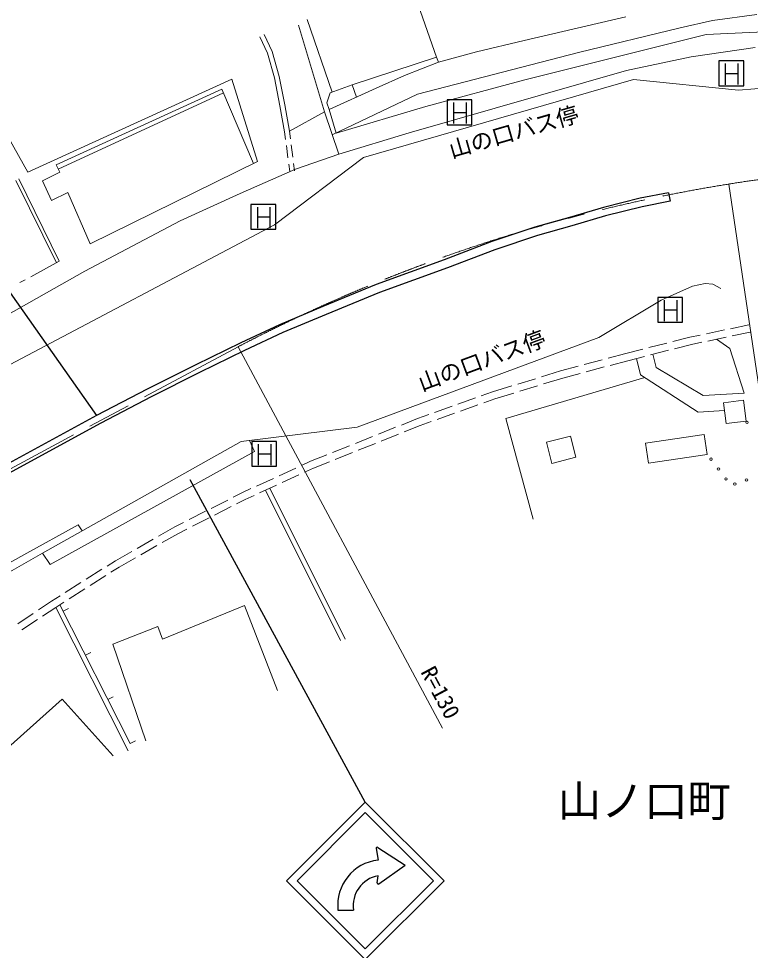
# Model space of a CAD drawing. Units: millimetres, scale not verified. Extents: x 40000 to 680000, y 20000 to 380000.
# Drawn here: x 295635 to 354786, y 236924 to 312271 of the extents above; entities that cross this region are included whole.
import ezdxf
from ezdxf.enums import TextEntityAlignment as Align

# ---------------------------------------------------------------- set-up
doc = ezdxf.new("R2010")
doc.units = ezdxf.units.MM
doc.header["$LTSCALE"] = 1000
doc.linetypes.add('CHAIN', pattern=[18.5, 12, -1.5, 3.5, -1.5])
for name, color, linetype, lineweight in [('M-BMK', 2, 'CHAIN', 13), ('M-BMK-HTXT', 7, 'Continuous', 13), ('M-STR-HTXT', 7, 'Continuous', 13), ('M-STR-STRC', 7, 'Continuous', 25), ('M-WORK', 1, 'Continuous', 13)]:
    doc.layers.add(name, color=color, linetype=linetype, lineweight=lineweight)
doc.styles.add('ＭＳ ゴシック', font='')
doc.styles.get('ＭＳ ゴシック').set_extended_font_data('MS Gothic')

msp = doc.modelspace()

# ---------------------------------------------------------------- linework, layer by layer
at = {"layer": 'M-BMK'}
msp.add_line((289503, 272940), (313370, 285733), dxfattribs=at)
msp.add_arc((373603, 170529), 130000, 71.73302, 117.60232, dxfattribs=at)
at = {"layer": 'M-STR-HTXT'}
for p, q in [((353034, 298892), (358161, 264269)), ((313370, 285733), (329901, 254895))]:
    msp.add_line(p, q, dxfattribs=at)
at = {"layer": 'M-STR-STRC'}
for p, q in [((279285, 312259), (301941, 280168)), ((354247, 308846), (352247, 308846)), ((352247, 308846), (352247, 306846)), ((352788, 306931), (352788, 308630)), ((353779, 308641), (353779, 306936)), ((354247, 306846), (354247, 308846)), ((352788, 307846), (353779, 307846)), ((352247, 306846), (354247, 306846)), ((332280, 305693), (330280, 305693)), ((330280, 305693), (330280, 303693)), ((330821, 303778), (330821, 305478)), ((331812, 305489), (331812, 303784)), ((332280, 303693), (332280, 305693)), ((330821, 304693), (331812, 304693)), ((330280, 303693), (332280, 303693)), ((345889, 297741), (342903, 296998)), ((348156, 298197), (345889, 297741)), ((348156, 298197), (348294, 297511)), ((316418, 297235), (314418, 297235)), ((314418, 297235), (314418, 295235)), ((314959, 295320), (314959, 297019)), ((315950, 297030), (315950, 295326)), ((316418, 295235), (316418, 297235)), ((342903, 296998), (340157, 296182)), ((346043, 297058), (343088, 296323)), ((348294, 297511), (346043, 297058)), ((314959, 296235), (315950, 296235)), ((340157, 296182), (337363, 295397)), ((343088, 296323), (340351, 295510)), ((337363, 295397), (333892, 294246)), ((340351, 295510), (337568, 294728)), ((314418, 295235), (316418, 295235)), ((337568, 294728), (334128, 293586)), ((333892, 294246), (330046, 292766)), ((334128, 293586), (330291, 292111)), ((330046, 292766), (324550, 290770)), ((330291, 292111), (324803, 290117)), ((324550, 290770), (320219, 288981)), ((324803, 290117), (320487, 288334)), ((349297, 289712), (347297, 289712)), ((347297, 289712), (347297, 287712)), ((347838, 287797), (347838, 289497)), ((348829, 289508), (348829, 287803)), ((349297, 287712), (349297, 289712)), ((320219, 288981), (316709, 287521)), ((347838, 288712), (348829, 288712)), ((320487, 288334), (316993, 286880)), ((316709, 287521), (313594, 286057)), ((347297, 287712), (349297, 287712)), ((316993, 286880), (313897, 285426)), ((313594, 286057), (309951, 284271)), ((313897, 285426), (310261, 283644)), ((309951, 284271), (306025, 282320)), ((310261, 283644), (306344, 281697)), ((306025, 282320), (301941, 280168)), ((306344, 281697), (302271, 279551)), ((301941, 280168), (289342, 273330)), ((302271, 279551), (289668, 272710)), ((316478, 278067), (314478, 278067)), ((314478, 278067), (314478, 276067)), ((316478, 276067), (316478, 278067)), ((315019, 276152), (315019, 277852)), ((316010, 277863), (316010, 276158)), ((315019, 277067), (316010, 277067)), ((314478, 276067), (316478, 276067)), ((323657, 248918), (309488, 274980)), ((324530, 245159), (324689, 244229)), ((324662, 245246), (326894, 243818)), ((324753, 242301), (326894, 243818)), ((324618, 242382), (324689, 242955)), ((321444, 240174), (322716, 240174))]:
    msp.add_line(p, q, dxfattribs=at)
for points in [[(323657, 236190), (330021, 242554), (323657, 248918), (317293, 242554)], [(323657, 237038), (329172, 242554), (323657, 248069), (318142, 242554)]]:
    msp.add_lwpolyline(points, close=True, dxfattribs=at)
for centre, radius, start, end in [((324615, 245174), 86.3, 57.38076, 189.69095), ((325121, 240558), 3696, 96.70317, 185.95551), ((325121, 240558), 2435, 100.20397, 189.06004), ((324703, 242371), 86.3, 172.87498, 305.31121)]:
    msp.add_arc(centre, radius, start, end, dxfattribs=at)
at = {"layer": 'M-WORK'}
for p, q in [((329409, 309153), (326872, 316411)), ((320985, 306326), (318950, 312211)), ((344731, 312428), (336504, 310494)), ((349108, 311522), (351724, 312131)), ((351724, 312131), (355314, 312612)), ((318247, 311739), (320354, 304742)), ((340893, 309540), (349108, 311522)), ((351205, 310998), (371390, 311841)), ((315741, 309469), (315129, 310809)), ((316117, 309609), (315492, 310976)), ((336504, 310494), (332655, 309575)), ((336555, 307321), (351205, 310998)), ((350008, 309193), (355180, 309932)), ((316316, 307496), (315741, 309469)), ((316705, 307590), (316117, 309609)), ((322591, 306913), (329409, 309153)), ((327890, 306169), (340893, 309540)), ((329409, 309153), (329581, 308742)), ((332655, 309575), (329581, 308742)), ((344766, 308067), (350008, 309193)), ((329581, 308742), (326824, 307679)), ((316756, 305217), (316316, 307496)), ((317149, 305291), (316705, 307590)), ((326824, 307679), (324526, 306645)), ((327210, 303036), (344766, 308067)), ((296368, 299856), (312880, 307385)), ((312880, 307385), (314933, 300712)), ((320810, 306262), (322591, 306913)), ((322591, 306913), (322949, 305928)), ((323501, 301028), (345337, 307337)), ((328557, 305177), (336555, 307321)), ((345337, 307337), (353816, 306493)), ((353816, 306493), (363104, 307267)), ((298679, 300454), (312071, 306576)), ((298837, 300110), (312200, 306272)), ((312071, 306576), (314632, 300564)), ((320542, 305457), (320810, 306262)), ((324526, 306645), (320734, 304921)), ((320989, 302867), (327890, 306169)), ((293249, 305438), (296368, 299856)), ((317139, 303111), (316756, 305217)), ((317533, 303182), (317149, 305291)), ((320734, 304921), (320542, 305457)), ((321309, 303020), (328557, 305177)), ((317533, 303182), (320354, 304742)), ((320354, 304742), (321511, 301324)), ((320734, 304921), (321309, 303020)), ((317217, 302499), (317139, 303111)), ((317614, 302549), (317536, 303161)), ((321511, 301324), (327210, 303036)), ((317406, 301011), (317280, 302003)), ((317802, 301061), (317677, 302053)), ((314933, 300712), (301423, 294051)), ((316305, 295609), (323501, 301028)), ((318005, 300105), (321511, 301324)), ((298960, 299844), (298679, 300454)), ((313536, 298134), (318005, 300105)), ((317546, 299902), (317468, 300515)), ((317943, 299953), (317865, 300565)), ((298687, 292529), (295421, 299190)), ((298919, 292655), (295653, 299317)), ((297553, 299164), (298960, 299844)), ((298280, 297569), (297553, 299164)), ((299617, 298202), (298280, 297569)), ((301423, 294051), (299617, 298202)), ((308681, 295918), (313536, 298134)), ((293799, 283710), (316305, 295609)), ((300977, 291854), (308681, 295918)), ((296611, 291399), (298919, 292655)), ((289982, 285636), (300977, 291854)), ((295733, 290920), (296172, 291160)), ((350113, 290636), (351145, 290855)), ((351145, 290855), (351755, 290808)), ((347580, 289494), (350113, 290636)), ((351755, 290808), (352396, 290448)), ((342530, 286492), (347580, 289494)), ((351229, 286787), (352697, 287093)), ((353186, 287195), (354655, 287501)), ((323000, 279229), (342530, 286492)), ((348518, 286159), (349895, 286509)), ((349895, 286509), (350739, 286685)), ((351354, 286200), (352823, 286507)), ((353124, 285592), (352054, 286346)), ((353312, 286609), (354780, 286915)), ((346580, 285665), (348033, 286035)), ((348661, 285576), (350030, 285924)), ((350030, 285924), (350865, 286098)), ((354281, 281996), (353124, 285592)), ((343292, 284809), (344718, 285191)), ((344718, 285191), (346095, 285542)), ((344870, 284611), (346239, 284959)), ((346723, 285083), (348177, 285453)), ((346892, 285126), (347167, 284060)), ((339450, 283780), (340877, 284162)), ((341360, 284292), (342809, 284680)), ((341519, 283713), (342968, 284101)), ((343451, 284231), (344870, 284611)), ((345911, 283471), (345576, 284790)), ((347167, 284060), (350982, 281793)), ((337889, 283300), (339450, 283780)), ((339616, 283204), (341036, 283584)), ((350570, 280458), (345911, 283471)), ((333939, 282085), (335500, 282565)), ((346265, 283242), (335024, 279946)), ((335978, 282712), (337412, 283153)), ((336155, 282139), (337589, 282580)), ((338067, 282727), (339616, 283204)), ((333028, 281761), (333939, 282085)), ((334128, 281515), (335677, 281992)), ((350982, 281793), (354281, 281996)), ((331143, 281091), (332557, 281593)), ((333228, 281195), (334128, 281515)), ((352624, 281209), (354240, 281407)), ((352830, 279527), (352624, 281209)), ((354240, 281407), (354446, 279725)), ((329259, 280421), (330672, 280924)), ((329459, 279856), (330873, 280358)), ((331344, 280526), (332757, 281028)), ((352702, 280575), (350570, 280458)), ((326572, 279408), (327876, 279930)), ((327876, 279930), (328788, 280254)), ((328088, 279369), (328988, 279688)), ((335024, 279946), (337229, 271800)), ((354446, 279725), (352830, 279527)), ((313630, 278064), (323000, 279229)), ((324715, 278666), (326108, 279223)), ((326796, 278852), (328088, 279369)), ((297561, 269043), (313630, 278064)), ((314695, 277267), (314302, 278148)), ((322858, 277923), (324251, 278480)), ((324939, 278109), (326332, 278666)), ((340243, 278511), (338296, 278018)), ((340677, 276796), (340243, 278511)), ((346306, 277945), (351043, 278649)), ((351043, 278649), (351283, 277034)), ((321001, 277180), (322394, 277737)), ((323082, 277366), (324475, 277923)), ((338296, 278018), (338730, 276303)), ((346545, 276331), (346306, 277945)), ((298178, 268132), (314695, 277267)), ((319232, 276473), (320537, 276994)), ((321225, 276624), (322618, 277181)), ((338730, 276303), (340677, 276796)), ((351283, 277034), (346545, 276331)), ((316685, 275305), (318049, 275930)), ((318503, 276138), (319232, 276473)), ((318752, 275592), (319469, 275921)), ((319469, 275921), (320761, 276438)), ((314868, 274471), (316231, 275096)), ((316934, 274759), (318298, 275384)), ((313684, 273928), (314413, 274262)), ((315116, 273925), (316480, 274550)), ((315929, 274297), (322024, 262103)), ((312981, 273570), (313684, 273928)), ((313945, 273388), (314662, 273717)), ((315595, 274144), (321655, 261980)), ((311198, 272664), (312535, 273344)), ((311471, 272129), (312808, 272809)), ((313254, 273036), (313945, 273388)), ((309416, 271757), (310752, 272437)), ((296068, 268899), (300446, 271338)), ((300446, 271338), (300760, 270839)), ((308266, 271172), (308970, 271530)), ((309688, 271222), (311025, 271902)), ((306948, 270423), (308266, 271172)), ((307245, 269901), (308551, 270644)), ((308551, 270644), (309243, 270996)), ((305210, 269434), (306514, 270176)), ((291464, 265577), (297561, 269043)), ((297561, 269043), (298178, 268132)), ((303457, 268437), (304775, 269187)), ((305507, 268913), (306811, 269654)), ((291131, 266202), (296068, 268899)), ((302779, 268007), (303457, 268437)), ((303766, 267923), (305072, 268666)), ((301091, 266936), (302357, 267739)), ((303098, 267499), (303766, 267923)), ((301409, 266427), (302675, 267231)), ((299402, 265864), (300669, 266668)), ((299720, 265355), (300987, 266159)), ((298302, 265166), (298980, 265596)), ((297230, 264449), (298302, 265166)), ((297569, 263954), (298630, 264663)), ((298630, 264663), (299298, 265087)), ((298630, 264663), (304497, 253058)), ((304640, 253645), (298962, 264874)), ((299225, 264354), (299672, 264579)), ((307258, 262088), (313903, 264824)), ((313903, 264824), (316561, 257944)), ((295567, 263338), (296814, 264172)), ((295906, 262843), (297153, 263677)), ((303255, 261681), (306898, 263104)), ((306898, 263104), (307258, 262088)), ((305917, 253879), (303255, 261681)), ((301030, 260784), (301477, 261010)), ((290222, 249258), (299158, 257233)), ((299158, 257233), (303263, 252659)), ((302835, 257214), (303281, 257440)), ((304640, 253645), (305086, 253870))]:
    msp.add_line(p, q, dxfattribs=at)
for centre in [(354522, 279619), (351606, 276646), (352208, 275848), (352811, 275050), (354475, 274963), (353530, 274635)]:
    msp.add_circle(centre, 100, dxfattribs=at)

# ---------------------------------------------------------------- texts
at = {"layer": 'M-BMK-HTXT', "style": 'ＭＳ ゴシック'}
msp.add_text('山ノ口町', height=2566, dxfattribs=at).set_placement((346208, 249018), align=Align.MIDDLE_CENTER)
at = {"layer": 'M-STR-HTXT', "style": 'ＭＳ ゴシック'}
msp.add_text('R=130', height=1320, rotation=298.193, dxfattribs=at).set_placement((329738, 257773), align=Align.MIDDLE_CENTER)
at = {"layer": 'M-WORK', "style": 'ＭＳ ゴシック'}
for rotation, p in [(16.116, (335650, 303116)), (20.4, (333064, 284619))]:
    msp.add_text('山の口バス停', height=1320, rotation=rotation, dxfattribs=at).set_placement(p, align=Align.MIDDLE_CENTER)

doc.saveas('drawing.dxf')
